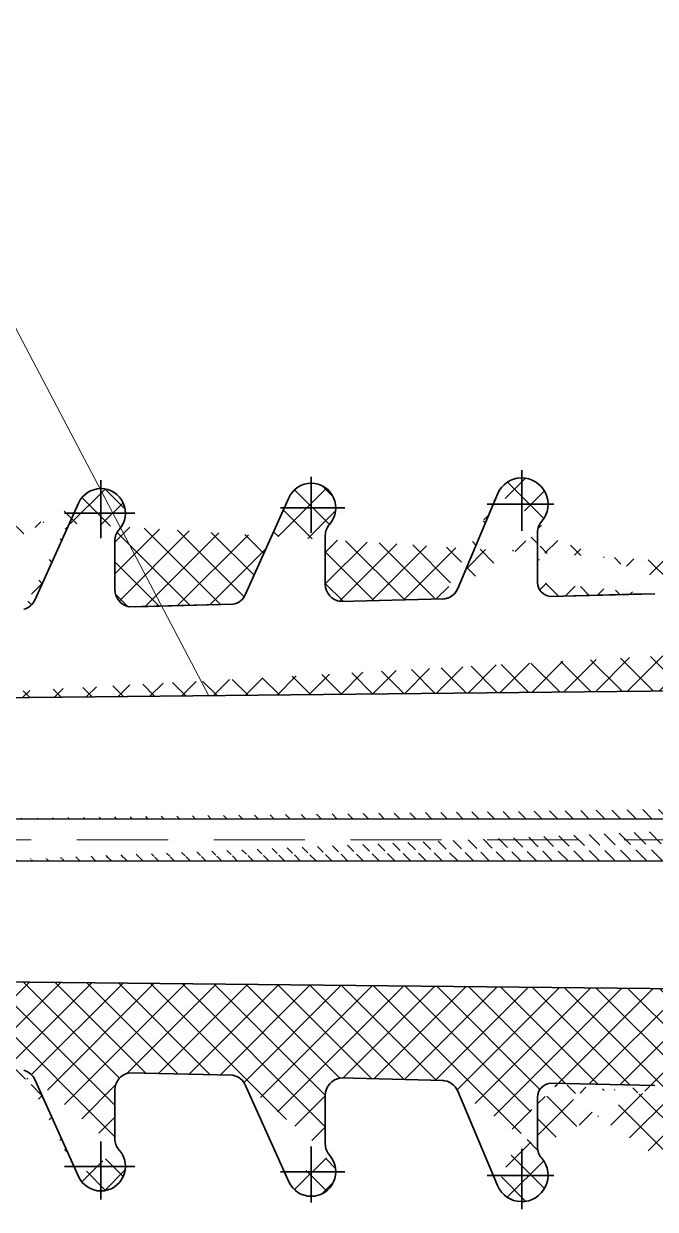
# Model space of a CAD drawing. Header units: millimetres. Extents: x 36873 to 51119, y -3533 to 6541.
# Drawn here: x 39880.7 to 40060.8, y 4142.2 to 4480.3 of the extents above; entities that cross this region are included whole.
import ezdxf

# ---------------------------------------------------------------- set-up
doc = ezdxf.new("R2010")
doc.units = ezdxf.units.MM
doc.header["$LTSCALE"] = 13
for name, pattern in [('CENTER', [50.800000000000004, 31.75, -6.35, 6.35, -6.35]), ('CENTER2', [1.125, 0.75, -0.125, 0.125, -0.125]), ('EB_DASHDOT', [39, 30, -3, 3, -3]), ('JIS_02_2.0', [3, 2, -1])]:
    doc.linetypes.add(name, pattern=pattern)
doc.layers.get('0').update_dxf_attribs({"color": 1, "linetype": 'CENTER'})
for name, color, linetype, lineweight in [('2-0.13', 3, 'Continuous', 13), ('CAXA0', 7, 'Continuous', 70), ('CAXA1', 1, 'EB_DASHDOT', 25), ('标注、文本', 3, 'Continuous', 25)]:
    doc.layers.add(name, color=color, linetype=linetype, lineweight=lineweight)

# ---------------------------------------------------------------- blocks, each defined once
blk = doc.blocks.new('A$Cd29922e4')
h = blk.add_hatch()
h.set_pattern_fill('ANSI37', color=256, scale=2, angle=180, style=0)
h.set_pattern_definition([(135, (372.8419610083802, -528.7037173170247), (4.490128060534576, 4.490128060534577), []), (44.99999999999999, (372.8419610083802, -528.7037173170247), (4.490128060534577, -4.490128060534576), [])])
edge = h.paths.add_edge_path()
edge.add_arc((108.9999999993306, 66.99999999950523), 3.000000000495675, 360, 90, ccw=False)
edge.add_line((111.9999999998254, 45.00000000000728), (111.9999999998254, 66.99999941550777))
edge.add_line((111.9999999998254, 45.00000000000728), (-368.1030708770049, 40.1009676107933))
edge.add_line((89.08333333316114, 65.11807300402143), (90.83834589602338, 67.7638539920008))
edge.add_arc((95.00501256274583, 64.9999999998472), 5.000000000160123, 90.00000000046379, 146.4426902365544, ccw=False)
edge.add_line((95.00501256270945, 70.00000000000728), (108.9999999995343, 70.00000000000728))
edge.add_arc((86.99999999982538, 66.50000000000728), 2.500000000000902, 231.3178277013438, 326.44269805556496, ccw=False)
edge.add_line((80.56249999982538, 68.4515618745063), (85.43749999982538, 64.54843812550826))
edge.add_arc((78.99999999982538, 66.5), 2.500000000000293, 51.31780691419817, 133.6901342143469, ccw=False)
edge.add_line((77.43749999982538, 68.4515618745063), (72.56249947501055, 64.5484377053217))
edge.add_arc((70.99999999982538, 66.50000000000728), 2.500000000000998, 231.3178155774696, 308.6821696936479, ccw=False)
edge.add_line((64.56249999982538, 68.4515618745063), (69.43749999982538, 64.54843812550826))
edge.add_arc((62.99999999982538, 66.5), 2.500000000000068, 51.3178045228546, 128.6822006270677, ccw=False)
edge.add_line((61.43749999982538, 68.4515618745063), (56.56249999982538, 64.54843812550826))
edge.add_arc((54.99999999982538, 66.50000000000728), 2.50000000000118, 231.3177987671374, 308.68217819373933, ccw=False)
edge.add_line((53.43749999982538, 64.54843812550826), (48.56249999982538, 68.4515618745063))
edge.add_arc((46.99999999982538, 66.5), 2.499999999999596, 51.317827187464616, 128.6821923788103, ccw=False)
edge.add_line((45.43749999982538, 68.4515618745063), (40.56249999982538, 64.54843812550826))
edge.add_arc((38.99999999982538, 66.50000000000728), 2.49999999999991, 224.760279210827, 308.68217229866116, ccw=False)
edge.add_line((-8.000000000174623, 69.00000000000728), (31.33333333306655, 69.00000000000728))
edge.add_arc((31.33333333298651, 64.999999999578), 4.00000000042337, 44.76027010717269, 89.99999999874291, ccw=False)
edge.add_line((34.17357001951314, 67.81656804737577), (37.22485207083082, 64.73964497041743))
edge.add_line((-8.000000000174623, 81.45205632918078), (-8.000000000349246, 69))
edge.add_line((-8.000000000174623, 81.45205632918078), (-8.000000000174623, 86))
edge.add_line((-8.000000000174623, 91.99999999990541), (-8.000000000174623, 86))
edge.add_arc((-11.00000000026921, 91.99999999990541), 3.000000000095042, 360, 89.99999999999568, ccw=False)
edge.add_line((-29.00000000009459, 95), (-11.00000000023283, 95))
edge.add_arc((-29.00000000003638, 89.99999999986903), 5.000000000136851, 90, 167.8208770892667, ccw=False)
edge.add_line((-37.14853149677947, 72.94515681214398), (-33.8874641534203, 91.05484318763774))
edge.add_arc((-42.17972236836067, 74.17805608685012), 5.180050405943753, 271.58994424853506, 346.23093284008587, ccw=False)
edge.add_line((-113.0000000003783, 69.00000000000728), (-42.03599564990145, 69.00000000000728))
edge.add_arc((-113.0000000003783, 73.99999999979627), 4.999999999791271, 180.0000000000026, 270.0000000000026, ccw=False)
edge.add_line((-118.0000000001819, 89.37598063427868), (-118.0000000001746, 73.99999999988358))
edge.add_arc((-113.0000515575884, 89.37598063427868), 4.999948442593222, 139.4638227851925, 180.0000000000026, ccw=False)
edge.add_line((-139.7957468163877, 73.20267940871418), (-129.4446158590144, 100.3323683682029))
edge.add_arc((-122.5000000001746, 97.50000000000728), 7.500000000000067, 319.4642321098128, 157.8118607061672, ccw=False)
edge.add_line((-144.5504516776273, 70.09248675586423), (-174.3833864194457, 69.41541533952113))
edge.add_arc((-174.0000000004366, 73.39699980448495), 3.99999999973702, 179.9999999984106, 264.4999509443993, ccw=False)
edge.add_arc((-144.425490721711, 75.09092498729296), 4.999999999393671, 271.4320961854412, 337.81186070601115, ccw=False)
edge.add_line((-178.0000000001746, 87.5592156095081), (-178.0000000001746, 73.39699980459409))
edge.add_arc((-182.5000000001746, 95.68325000000186), 7.499999999999829, 319.46421187198115, 157.167756107877, ccw=False)
edge.add_arc((-173.0000210687285, 87.55921937546373), 4.999978931444957, 139.4640446053953, 180, ccw=False)
edge.add_line((-200.7463914262626, 71.67327528136957), (-189.412336949259, 98.59350736015767))
edge.add_arc((-205.3546160597471, 73.61344685531367), 5.000000000862137, 271.4320961931809, 337.1677561058844, ccw=False)
edge.add_line((-204.6906272462074, 68.65773431885464), (-234.1387565033874, 67.92153108742787))
edge.add_arc((-233.5000000006548, 72.88056225544278), 4.999999999515637, 179.9999999952606, 262.6603321712033, ccw=False)
edge.add_line((-238.5000000001746, 86.7167356548598), (-238.5000000001746, 72.88056225585751))
edge.add_arc((-233.4999466828594, 86.71672591484094), 5.000053317320408, 138.5907726241326, 180.0000000000052, ccw=False)
edge.add_arc((-242.5000000001746, 94.65400000000227), 7.000000000000072, 318.5903406056826, 155.852479386405, ccw=False)
edge.add_line((-261.2114113476127, 70.02827799017541), (-248.8874663835741, 97.51761191520927))
edge.add_arc((-265.7738873355047, 72.07371507222706), 4.999999999672008, 280.2038601967376, 335.8524793876146, ccw=False)
edge.add_line((-264.8881090195428, 67.15279727451707), (-294.5434949079281, 66.46141262730816))
edge.add_arc((-293.5000000004366, 71.35131225566147), 4.999999999733157, 179.9999999987103, 257.9538798664129, ccw=False)
edge.add_line((-298.5000000001746, 85.1875071869581), (-298.5000000001746, 71.35131225577788))
edge.add_arc((-293.5000569417025, 85.18751758877625), 4.999943058478721, 138.589956319164, 180.0000000000052, ccw=False)
edge.add_arc((-302.5000000001746, 93.12475000000268), 7.000000000000118, 318.5904177113951, 155.8524756330329, ccw=False)
edge.add_line((-324.4873537145468, 65.71281615714543), (-356.8035870767344, 64.86056578402349))
edge.add_arc((-325.7738873356284, 70.54446507238026), 4.999999999830101, 284.9103125016581, 335.85247938770726, ccw=False)
edge.add_line((-321.2114113475764, 68.49902799026313), (-308.8874663835741, 95.98836191520968))
edge.add_arc((-355.9999999999491, 67.75093735379778), 3.00000000022367, 180.0000000018021, 254.4628957389213, ccw=False)
edge.add_line((-359.0000000001746, 84.51786380726844), (-359.0000000001673, 67.7509373537032))
edge.add_arc((-353.9999548372944, 84.51786380726844), 5.000045162880497, 140.599746637447, 180, ccw=False)
edge.add_arc((-362.5000000001746, 91.50000000000728), 6.000000000000021, 320.5993977220698, 158.169750816829, ccw=False)
edge.add_line((-408.0000000001746, 25.49999999996362), (-408.0000000001746, 12))
edge.add_line((-408.0000000001746, 12), (-390.5000000001746, 12))
edge.add_line((-390.5000000001746, 12), (-390.5000000001746, 15))
edge.add_line((-390.5000000001746, 15), (-373.0000000001746, 15))
edge.add_line((-373.0000000001746, 15), (-373.0000000001892, 35.10203008430108))
edge.add_arc((-368.0000000002474, 35.10203008430108), 4.999999999936335, 91.1811889123818, 180.0000000000027, ccw=False)
edge.add_arc((-406.0000000001455, 25.49999999997817), 2.000000000029104, 90.00000000021498, 180.0000000002345, ccw=False)
edge.add_line((-406.0000000001528, 27.5), (-402.3833299475154, 27.5))
edge.add_arc((-402.3833299480393, 32.50000000072032), 5.000000000720098, 270.0000000060448, 338.1697508137588, ccw=False)
edge.add_line((-397.7418817742509, 30.64071012090426), (-368.069737808044, 93.731147855171))
h = blk.add_hatch()
h.set_pattern_fill('ANSI31', color=256, angle=90, style=0)
h.set_pattern_definition([(135, (1010.510684268498, -861.9517047508853), (-2.245064030267288, -2.245064030267288), [])])
edge = h.paths.add_edge_path()
edge.add_line((-335.0000000001746, 6.002798393899866), (137.6239704271939, 6.002798393899866))
edge.add_line((-335.0000000001746, -6.00279839389259), (-362.0000000001746, -5.99878412119142))
edge.add_line((-335.0000000001746, 5.997052929335041), (-362.0000000001746, 6.001215878801304))
edge.add_line((-360.0000000001746, 6.000907512177946), (-360.0000000001746, -5.999081474728882))
edge.add_line((157.1464565444039, 1.668020826808061), (157.1464565444039, 13.67361761460779))
edge.add_arc((138.8606502945186, 15.05393203334097), 9.135228363496044, 262.2197057131212, 1.424888497295656e-12)
edge.add_line((-335.0000000001746, -6.00279839389259), (137.6239704271939, -6.00279839389259))
edge.add_arc((139.1603835012793, 12.86574462735007), 18.93099260152124, 265.34483414042, 3.562221243239139e-13)
edge = h.paths.add_edge_path()
edge.add_line((147.99587865801, 15.05393203334097), (147.99587865801, 37.0250409955479))
edge.add_line((147.99587865801, 37.0250409955479), (158.0913761027987, 37.0250409955479))
edge.add_line((158.091376102806, 12.86574462735007), (158.091376102806, 37.02504099554062))
h = blk.add_hatch()
h.set_pattern_fill('ANSI37', color=256, scale=2, angle=180, style=0)
h.set_pattern_definition([(225, (372.8419610083802, 528.703717317032), (4.490128060534576, -4.490128060534577), []), (315, (372.8419610083802, 528.703717317032), (4.490128060534577, 4.490128060534576), [])])
edge = h.paths.add_edge_path()
edge.add_arc((108.9999999993306, -66.99999999949796), 3.000000000495561, 270, 0)
edge.add_line((111.9999999998254, -45), (111.9999999998254, -66.9999994155005))
edge.add_line((111.9999999998254, -45), (-368.1030708770049, -40.10096761078603))
edge.add_line((95.00501256270945, -70), (108.9999999995343, -70))
edge.add_arc((95.00501256274583, -64.99999999983993), 5.000000000159759, 213.5573097633186, 269.999999999583)
edge.add_line((89.08333333316114, -65.11807300401415), (90.83834589605976, -67.7638539919717))
edge.add_arc((86.99999999982538, -66.5), 2.500000000000524, 33.55730194459374, 128.6821722986595)
edge.add_line((80.56249999982538, -68.45156187449902), (85.43749999982538, -64.54843812550098))
edge.add_arc((78.99999999982538, -66.49999999999272), 2.500000000000203, 226.3098657856142, 308.6821930859256)
edge.add_line((77.43749999982538, -68.45156187449902), (72.56249947501783, -64.54843770530715))
edge.add_arc((70.99999999982538, -66.5), 2.500000000000732, 51.317830306426, 128.6821844223374)
edge.add_line((64.56249999982538, -68.45156187449902), (69.43749999982538, -64.54843812550098))
edge.add_arc((62.99999999982538, -66.5), 2.500000000000015, 231.3177993729462, 308.6821954768452)
edge.add_line((61.43749999982538, -68.45156187449902), (56.56249999982538, -64.54843812550098))
edge.add_arc((54.99999999982538, -66.5), 2.500000000001073, 51.31782180615646, 128.6822012332231)
edge.add_line((53.43749999982538, -64.54843812550098), (48.56249999982538, -68.45156187449902))
edge.add_arc((46.99999999982538, -66.5), 2.499999999999791, 231.3178076211581, 308.6821728123783)
edge.add_line((45.43749999982538, -68.45156187449902), (40.56249999982538, -64.5484381254937))
edge.add_arc((38.99999999982538, -66.5), 2.499999999999945, 51.31782770134048, 135.2397207889556)
edge.add_line((34.17357001951314, -67.81656804736849), (37.2248520708381, -64.73964497041015))
edge.add_arc((31.33333333307382, -64.9999999996362), 4.000000000359478, 270, 315.2397298915791)
edge.add_line((-8.000000000174623, -69), (31.33333333307382, -69))
edge.add_line((-8.000000000174623, -86), (-8.000000000174623, -69))
edge.add_line((-8.000000000174623, -83.48896388537833), (-8.000000000174623, -86))
edge.add_line((-8.000000000174623, -91.99999999989814), (-8.000000000174623, -69))
edge.add_arc((-11.00000000026921, -91.99999999989814), 3.000000000095156, 270, 0)
edge.add_line((-29.00000000009459, -95), (-11.00000000022555, -95))
edge.add_arc((-29.00000000003638, -89.99999999986176), 5.000000000136279, 192.1791229106907, 270)
edge.add_line((-37.14853149679402, -72.9451568121367), (-33.88746415341302, -91.05484318763047))
edge.add_arc((-42.03599564983597, -73.99999999979627), 4.99999999979759, 12.17912291028325, 90.00000000083378)
edge.add_line((-113.0000000003783, -69), (-42.03599564990145, -69))
edge.add_arc((-113.0000000003783, -73.999999999789), 4.999999999791157, 90, 180)
edge.add_line((-118.0000000001819, -89.3759806342714), (-118.0000000001746, -73.99999999987631))
edge.add_arc((-113.0000515575884, -89.3759806342714), 4.999948442592824, 180, 220.5361772148302)
edge.add_arc((-122.5000000001746, -97.5), 7.500000000000067, 202.1881392939041, 40.5357678901626)
edge.add_line((-139.7957468163877, -73.2026794087069), (-129.4446158590144, -100.3323683681956))
edge.add_arc((-174.0000000004366, -73.39699980447767), 3.999999999736918, 95.50004905556155, 180.0000000016674)
edge.add_line((-144.5504516776273, -70.09248675585695), (-174.383386419453, -69.41541533951386))
edge.add_arc((-144.425490721711, -75.09092498728569), 4.999999999393522, 22.18813929390403, 88.56790381459679)
edge.add_line((-178.0000000001746, -87.55921560950082), (-178.0000000001746, -73.39699980458681))
edge.add_arc((-182.5000000001746, -95.68324999999459), 7.500000000000038, 202.8322438921974, 40.53578812802802)
edge.add_arc((-173.0000210687285, -87.55921937545645), 4.999978931445185, 180, 220.5359553945977)
edge.add_line((-200.7463914262626, -71.6732752813623), (-189.412336949259, -98.5935073601504))
edge.add_arc((-205.3546160597471, -73.61344685530639), 5.000000000862153, 22.83224389410583, 88.56790380667329)
edge.add_line((-204.6906272462074, -68.65773431884736), (-234.1387565033874, -67.92153108741331))
edge.add_arc((-233.5000000006548, -72.8805622554355), 4.99999999951575, 97.33966782860209, 180.0000000045858)
edge.add_line((-238.5000000001746, -86.71673565485253), (-238.5000000001746, -72.88056225585024))
edge.add_arc((-233.4999466828594, -86.71672591483366), 5.00005331732109, 180, 221.4092273759349)
edge.add_arc((-242.5000000001746, -94.653999999995), 7.000000000000004, 204.1475206138527, 41.4096593939597)
edge.add_line((-261.2114113476127, -70.02827799016814), (-248.8874663835741, -97.517611915202))
edge.add_arc((-265.7738873355047, -72.07371507221978), 4.999999999671812, 24.14752061258865, 79.7961398030685)
edge.add_line((-264.8881090195428, -67.1527972745098), (-294.5434949079281, -66.46141262730089))
edge.add_arc((-293.5000000004366, -71.3513122556542), 4.999999999733109, 102.046120133482, 180.0000000012505)
edge.add_line((-298.5000000001746, -85.18750718695082), (-298.5000000001746, -71.35131225577061))
edge.add_arc((-293.5000569417025, -85.18751758876897), 4.999943058478152, 180, 221.4100436809452)
edge.add_arc((-302.5000000001746, -93.1247499999954), 7.000000000000176, 204.1475243670095, 41.40958228853824)
edge.add_line((-321.2114113475764, -68.49902799025585), (-308.8874663835741, -95.9883619152024))
edge.add_line((-324.4873537145468, -65.71281615713815), (-356.8035870767417, -64.86056578401622))
edge.add_arc((-325.7738873356284, -70.54446507237299), 4.999999999829535, 24.14752061227529, 75.08968749822996)
edge.add_arc((-355.9999999999491, -67.7509373537905), 3.000000000223841, 105.5371042610034, 179.999999998333)
edge.add_line((-359.0000000001746, -84.51786380726116), (-359.0000000001746, -67.75093735369592))
edge.add_arc((-353.9999548372944, -84.51786380726116), 5.000045162880269, 180, 219.4002533622885)
edge.add_arc((-362.5000000001746, -91.5), 6.000000000000063, 201.8302491834656, 39.4006022776392)
edge.add_arc((-368.0000000002474, -35.1020300842938), 4.999999999935312, 180, 268.8188110875736)
edge.add_line((-373.0000000001746, -15), (-373.0000000001892, -35.1020300842938))
edge.add_line((-390.5000000001746, -15), (-373.0000000001746, -15))
edge.add_line((-390.5000000001746, -12), (-390.5000000001746, -15))
edge.add_line((-408.0000000001746, -12), (-390.5000000001746, -12))
edge.add_line((-408.0000000001746, -25.49999999995634), (-408.0000000001746, -12))
edge.add_line((-406.0000000001528, -27.5), (-402.3833299475154, -27.5))
edge.add_arc((-406.000000000131, -25.49999999995634), 2.000000000036835, 180, 270)
edge.add_arc((-402.3833299480393, -32.50000000071304), 5.000000000719972, 21.83024918604946, 89.99999999374688)
edge.add_line((-397.7418817742509, -30.64071012089698), (-368.0697378080367, -93.73114785516373))
for p, q in [((-335.0000000001746, 6.002798393899866), (137.6239704271939, 6.002798393899866)), ((-335.0000000001746, -6.00279839389259), (139.1603835012793, -6.065247974169324))]:
    blk.add_line(p, q)
at = {"layer": 'CAXA0', "lineweight": 35}
for p, q in [((-200.7463914262626, 71.67327528136957), (-189.412336949259, 98.59350736015767)), ((-200.7463914262626, 71.67327528136957), (-189.412336949259, 98.59350736015767)), ((-321.2114113475764, 68.49902799026313), (-308.8874663835741, 95.98836191520968)), ((-261.2114113476127, 70.02827799017541), (-248.8874663835741, 97.51761191520927)), ((-261.2114113476127, 70.02827799017541), (-248.8874663835741, 97.51761191520927)), ((-298.5000000001746, 85.1875071869581), (-298.5000000001746, 71.35131225577788)), ((-238.5000000001746, 86.7167356548598), (-238.5000000001746, 72.88056225585751)), ((-238.5000000001746, 86.7167356548598), (-238.5000000001746, 72.88056225585751)), ((-178.0000000001746, 87.5592156095081), (-178.0000000001746, 73.39699980459409)), ((-178.0000000001746, 87.5592156095081), (-178.0000000001746, 73.39699980459409)), ((-204.597646901384, 68.66005882747413), (-234.1387565033874, 67.92153108742059)), ((-204.6906272462074, 68.65773431885464), (-234.1387565033874, 67.92153108742059)), ((-147.3005297658165, 70.09248675586423), (-174.383386419453, 69.41541533952113)), ((-144.5504516776273, 70.09248675586423), (-174.383386419453, 69.41541533952113)), ((-264.8881090195428, 67.15279727451707), (-294.5434949079281, 66.46141262730816)), ((-264.8881090195428, 67.15279727451707), (-292.5434949079281, 66.46141262730816)), ((111.9999999998254, 45.00000000000728), (-368.1030708770049, 40.1009676107933)), ((111.9999999998254, -45), (-368.1030708770049, -40.10096761078603)), ((-264.8881090195428, -67.1527972745098), (-294.5434949079281, -66.46141262730089)), ((-321.2114113475764, -68.49902799025585), (-308.8874663835741, -95.9883619152024)), ((-261.2114113476127, -70.02827799016814), (-248.8874663835741, -97.517611915202)), ((-204.6906272462074, -68.65773431884736), (-234.1387565033874, -67.92153108741331)), ((-144.5504516776273, -70.09248675585695), (-174.383386419453, -69.41541533951386)), ((-298.5000000001746, -85.18750718695082), (-298.5000000001746, -71.35131225577061)), ((-238.5000000001746, -86.71673565485253), (-238.5000000001746, -72.88056225585024)), ((-200.7463914262626, -71.6732752813623), (-189.412336949259, -98.5935073601504)), ((-178.0000000001746, -87.55921560950082), (-178.0000000001746, -73.39699980458681))]:
    blk.add_line(p, q, dxfattribs=at)
for centre, radius, start, end in [((-242.5000000001746, 94.65400000000227), 6.999999999999909, 318.5903406060403, 155.8524793861472), ((-242.5000000001746, 94.65400000000227), 7.000000000000004, 318.5903406060403, 155.8524793861472), ((-182.5000000001746, 95.68325000000186), 7.499999999999901, 319.4642118719719, 157.1677561078025), ((-182.5000000001746, 95.68325000000186), 7.500000000000038, 319.4642118719719, 157.1677561078025), ((-302.5000000001746, 93.12475000000268), 7.000000000000176, 318.5904177114616, 155.8524756329903), ((-293.5000569417025, 85.18751758877625), 4.999943058478152, 138.5899563190548, 180), ((-233.4999466828594, 86.71672591484094), 5.000053317322013, 138.5906610126635, 179.9998883886892), ((-233.4999466828594, 86.71672591484094), 5.00005331732109, 138.5907726240651, 180), ((-173.0000210687285, 87.55921937546373), 4.999978931445185, 139.4640446054023, 180), ((-173.0000210687285, 87.55921937546373), 4.999978931444958, 139.4640877602914, 180.000043154756), ((-293.5000000004366, 71.35131225566147), 4.999999999733109, 179.9999999987494, 257.9538798665179), ((-233.5000000006548, 72.88056225544278), 4.999999999515808, 180, 262.6603321760194), ((-233.5000000006548, 72.88056225544278), 4.99999999951575, 179.9999999954143, 262.660332171398), ((-205.3546160597471, 73.61344685531367), 5.000000000862153, 271.4320961933266, 337.1677561058941), ((-205.3432488070248, 73.60415407314576), 4.999999999999804, 278.5759548096515, 337.2154891345831), ((-174.0000000004366, 73.39699980447767), 3.999999999736701, 180, 264.4999509461131), ((-174.0000000004366, 73.39699980448495), 3.999999999736918, 179.9999999983325, 264.4999509444382), ((-325.7738873356284, 70.54446507238026), 4.999999999829535, 284.91031250177, 335.8524793877247), ((-265.7738873355047, 72.07371507222706), 4.999999999671812, 280.2038601969315, 335.8524793874114), ((-265.7739015039842, 72.07372706784372), 5.000017835603388, 280.2042570402032, 335.8524203756033), ((-325.7738873356284, -70.54446507237299), 4.999999999829535, 24.14752061227539, 75.08968749823006), ((-293.5000000004366, -71.3513122556542), 4.999999999733109, 102.0461201334821, 180.0000000012506), ((-265.7738873355047, -72.07371507221978), 4.999999999671812, 24.14752061258858, 79.79613980306841), ((-233.5000000006548, -72.8805622554355), 4.99999999951575, 97.33966782860199, 180.0000000045857), ((-205.3546160597471, -73.61344685530639), 5.000000000862153, 22.83224389410587, 88.56790380667334), ((-174.0000000004366, -73.39699980447767), 3.999999999736918, 95.5000490555617, 180.0000000016675), ((-293.5000569417025, -85.18751758876897), 4.999943058478152, 180, 221.4100436809452), ((-233.4999466828594, -86.71672591483366), 5.00005331732109, 180, 221.4092273759349), ((-173.0000210687285, -87.55921937545645), 4.999978931445185, 180, 220.5359553945977), ((-302.5000000001746, -93.1247499999954), 7.000000000000176, 204.1475243670097, 41.4095822885384), ((-242.5000000001746, -94.653999999995), 7.000000000000004, 204.1475206138528, 41.40965939395978), ((-182.5000000001746, -95.68324999999459), 7.500000000000038, 202.8322438921975, 40.53578812802805)]:
    blk.add_arc(centre, radius, start, end, dxfattribs=at)
at = {"layer": 'CAXA1', "lineweight": 35}
for p, q in [((-182.5000000001746, 105.3580669204312), (-182.5000000001746, 88.10428183166368)), ((-182.5000000001746, 105.3580669204312), (-182.5000000001746, 88.10428183166368)), ((-302.5000000001746, 102.5706403521399), (-302.5000000001746, 85.99836955157662)), ((-242.5000000001746, 103.4472123005544), (-242.5000000001746, 87.49666161924688)), ((-242.5000000001746, 103.4472123005544), (-242.5000000001746, 87.49666161924688)), ((-173.3107104241353, 95.68325000000186), (-192.3677925998272, 95.68325000000186)), ((-173.3107104241353, 95.68325000000186), (-192.3677925998272, 95.68325000000186)), ((-292.8317002338954, 93.12475000000268), (-312.8873059622711, 93.12475000000268)), ((-232.9563820253388, 94.65400000000227), (-251.2919598594744, 94.65400000000227)), ((-232.9563820253388, 94.65400000000227), (-251.2919598594744, 94.65400000000227)), ((-302.5000000001746, -102.5706403521326), (-302.5000000001746, -85.99836955156934)), ((-242.5000000001746, -103.4472123005471), (-242.5000000001746, -87.4966616192396)), ((-182.5000000001746, -105.3580669204239), (-182.5000000001746, -88.10428183165641)), ((-292.8317002338954, -93.1247499999954), (-312.8873059622711, -93.1247499999954)), ((-232.9563820253388, -94.653999999995), (-251.2919598594744, -94.653999999995)), ((-173.3107104241353, -95.68324999999459), (-192.3677925998272, -95.68324999999459))]:
    blk.add_line(p, q, dxfattribs=at)
at = {"layer": 'CAXA1', "linetype": 'JIS_02_2.0', "lineweight": 20}
blk.add_line((-127.3311157361532, 0), (-416.575649223596, 0), dxfattribs=at)

msp = doc.modelspace()

# ---------------------------------------------------------------- linework, layer by layer
at = {"layer": '2-0.13'}
msp.add_line((39434.38162574346, 5237.036615541789), (39933.56942991788, 4288.688419274881), dxfattribs=at)

# ---------------------------------------------------------------- block references
at = {"layer": '标注、文本', "color": 0, "linetype": 'CENTER2', "ltscale": 38.86987341633078}
msp.add_blockref('A$Cd29922e4', (40205.23429506065, 4247.603384029222), dxfattribs=at)

doc.saveas('drawing.dxf')
